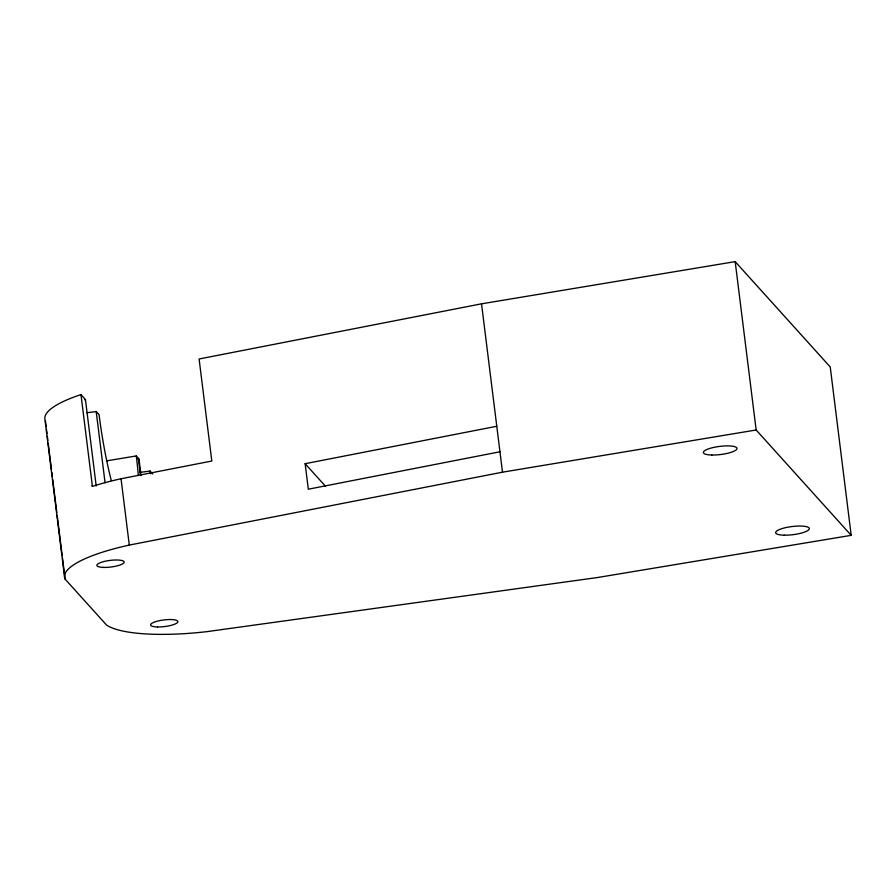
<?xml version="1.0" encoding="UTF-8"?>
<svg xmlns="http://www.w3.org/2000/svg" width="896" height="896" viewBox="0 0 896 896"><rect width="100%" height="100%" fill="white"/><g stroke="black" fill="none" stroke-linecap="round" stroke-linejoin="round"><path stroke-width="1.34" d="M62.541 558.354L65.139 579.163L106.467 624.96A106.187 25.693 -7.1 0 0 207.357 631.59L597.542 577.517L851.2 535.338L830.234 366.968L735.179 261.632L481.533 303.822L199.102 358.982L211.814 461.026L121.038 478.755A105.325 25.48 -7.1 0 0 92.411 486.427L91.93 485.934M499.957 451.774L308.314 489.205L305.133 463.702L496.776 426.261M65.139 579.163A105.325 25.48 -7.1 0 1 129.293 545.082L502.499 472.181L756.157 429.99L851.2 535.338M106.411 460.902L136.282 455.941L139.003 459.166L141.053 475.619M305.133 463.702L325.55 486.326M86.789 412.664A27.552 6.664 -7.1 0 0 96.186 411.51L99.086 414.714A95.379 15.434 80.6 0 0 111.294 480.592M139.832 472.259A27.552 6.664 -7.1 0 0 150.08 471.016L152.746 474.006M64.501 576.475L44.8 418.32A105.325 25.48 -7.1 0 1 80.976 394.598L85.445 399.594L96.197 485.946M735.179 261.632L756.157 429.99M481.533 303.822L502.499 472.181M150.08 471.016L150.416 473.76M138.342 458.226L140.392 474.678M121.038 478.755L129.293 545.082M96.186 411.51L105.067 482.776M80.976 394.598L92.411 486.427M45.438 420.997L46.133 426.552M46.469 429.33L46.995 433.485M47.342 436.262L47.858 440.429M48.205 443.195L51.486 469.56M51.834 472.338L52.349 476.493M52.696 479.27L56.84 512.568M57.187 515.346L62.194 555.576M84.605 399.739A27.552 6.664 -7.1 0 1 85.445 399.594M136.282 455.941A95.379 15.434 80.6 0 1 138.32 475.474M138.163 459.312A27.552 6.664 -7.1 0 1 139.003 459.166M103.79 567.426A13.776 3.338 -7.1 0 0 124.197 562.083A13.776 3.338 -7.1 0 0 103.566 561.635A13.776 3.338 -7.1 0 0 103.79 567.426M157.506 626.965A13.776 3.338 -7.1 0 0 177.912 621.622A13.776 3.338 -7.1 0 0 157.293 621.174A13.776 3.338 -7.1 0 0 157.506 626.965M711.872 455.022A16.957 4.099 -7.1 0 0 737.016 448.459A16.957 4.099 -7.1 0 0 711.659 447.899A16.957 4.099 -7.1 0 0 711.872 455.022M784.269 535.181A16.957 4.099 -7.1 0 0 809.334 528.584A16.957 4.099 -7.1 0 0 783.899 528.069A16.957 4.099 -7.1 0 0 784.269 535.181"/></g></svg>
